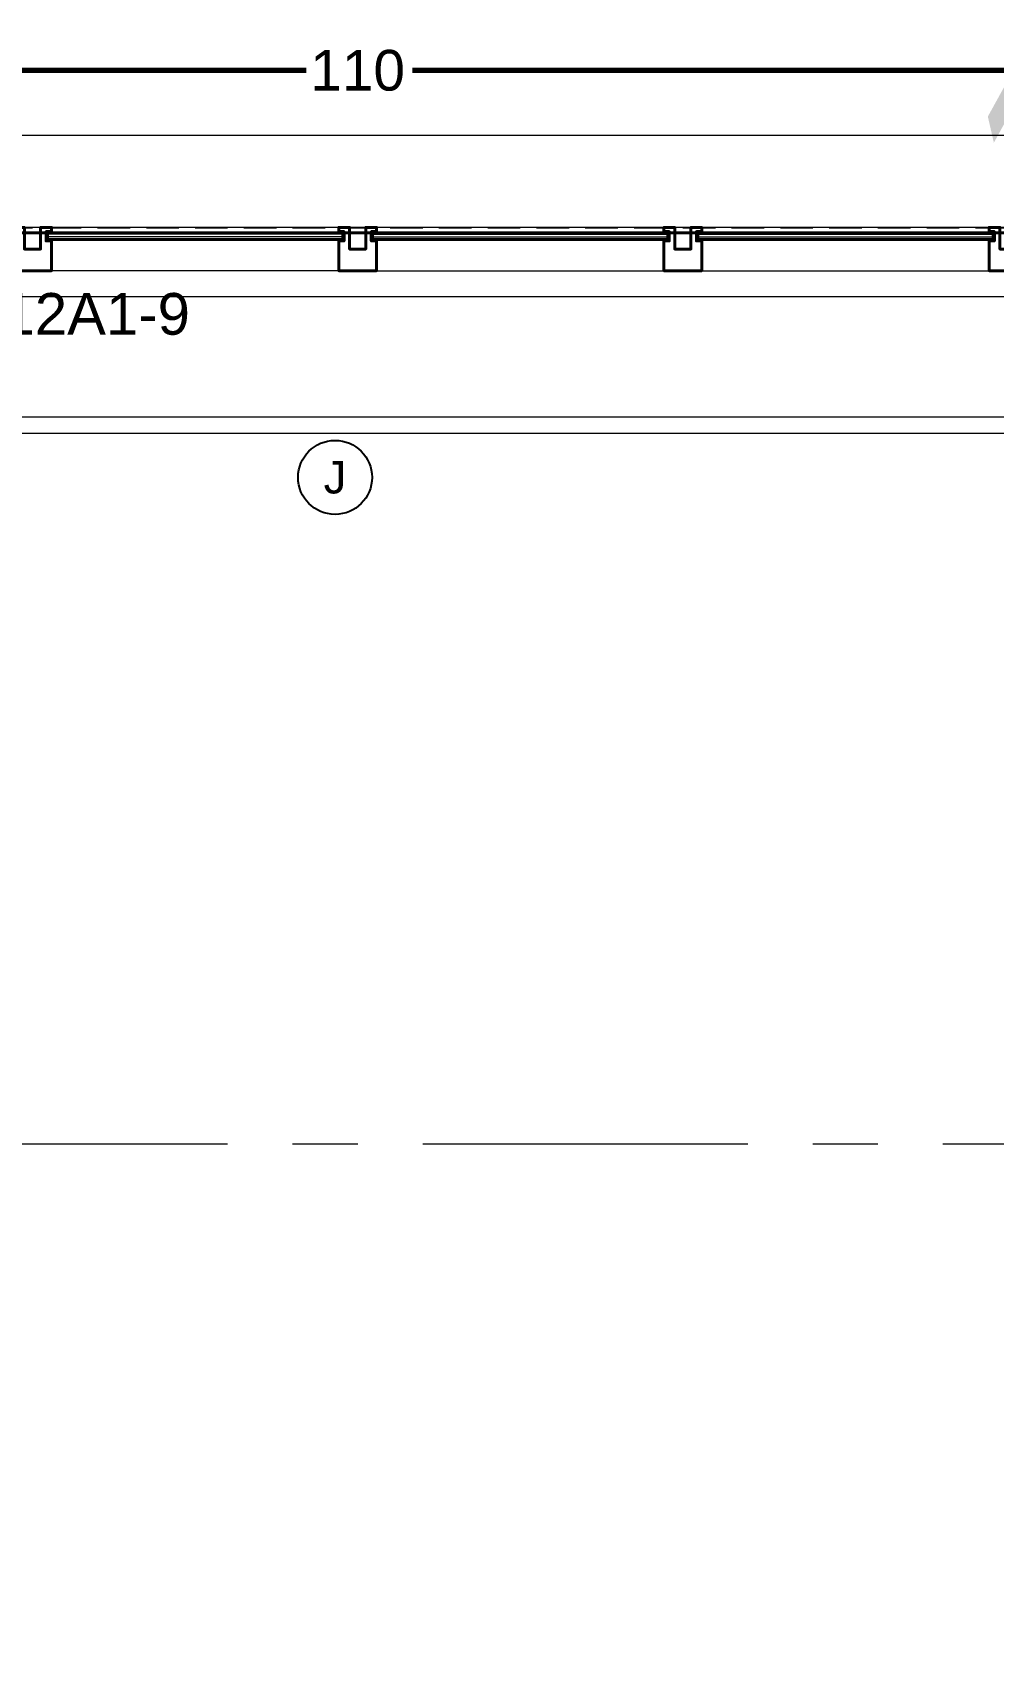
# Model space of a CAD drawing. Header units: inches. Extents: x -26575 to 27, y -11337 to 2257.
# Drawn here: x -23821 to -23643.7, y 1279 to 1579 of the extents above; entities that cross this region are included whole.
import ezdxf
from ezdxf.enums import TextEntityAlignment as Align

# ---------------------------------------------------------------- set-up
doc = ezdxf.new("R2010")
doc.units = ezdxf.units.IN
doc.header["$LTSCALE"] = 48
doc.header["$MEASUREMENT"] = 0
for name, pattern in [('A106$0$CENTER', [2, 1.25, -0.25, 0.25, -0.25]), ('A112$0$CENTER', [2, 1.25, -0.25, 0.25, -0.25]), ('NB - 12th floor_plan$0$HIDDEN2', [0.1875, 0.125, -0.0625])]:
    doc.linetypes.add(name, pattern=pattern)
for name, color, linetype in [('A106$0$A-ANNO-TEXT', 8, 'Continuous'), ('A106$0$A-FLOR-AWNG', 8, 'Continuous'), ('A106$0$A-FLOR-SLAB', 8, 'Continuous'), ('A106$0$A-GLAZ', 8, 'Continuous'), ('A106$0$A-GRID-GRDP0-15', 8, 'Continuous'), ('A106$0$C-PROP', 8, 'Continuous'), ('A112$0$A-FLOR-AWNG', 8, 'Continuous'), ('A112$0$A-FLOR-SLAB', 8, 'Continuous'), ('A112$0$A-GLAZ', 8, 'Continuous'), ('A112$0$A-GRID-GRDP0-15', 8, 'Continuous'), ('A112$0$C-PROP', 8, 'Continuous'), ('A612$0$A-CLNG-SFFT', 8, 'Continuous'), ('E-FIRE', 234, 'Continuous'), ('E-Powr-Devc @ 96', 233, 'Continuous'), ('E-TEXT', 6, 'Continuous'), ('NB - 12th floor_plan$0$STFIN1', 1, 'NB - 12th floor_plan$0$HIDDEN2'), ('XREF', 7, 'Continuous')]:
    doc.layers.add(name, color=color, linetype=linetype)
doc.layers.add('E-Fire-Covr', color=240, linetype='Continuous', lineweight=70, plot=False)
doc.styles.add('M08', font='arial.ttf', dxfattribs={"height": 7.68})
doc.styles.add('MAMEP ANNO', font='arial.ttf', dxfattribs={"height": 0.078125})

# ---------------------------------------------------------------- blocks, each defined once
blk = doc.blocks.new('A106$0$CW10')
at = {"layer": 'A106$0$A-GLAZ', "linetype": 'Continuous', "lineweight": 40}
for p, q in [((-117.25, 5.75), (-117.25, 7)), ((-117.25, 7), (-62.75, 7)), ((-62.75, 5.75), (-62.75, 7)), ((-2.75, 7), (-57.25, 7)), ((-57.25, 5.75), (-57.25, 7)), ((-2.75, 5.75), (-2.75, 7)), ((-117.25, 5.75), (-62.75, 5.75)), ((-2.75, 5.75), (-57.25, 5.75))]:
    blk.add_line(p, q, dxfattribs=at)
at = {"layer": 'A106$0$A-GLAZ', "linetype": 'Continuous', "lineweight": 0}
for p, q in [((-117.25, 6.75), (-62.75, 6.75)), ((-117.25, 6.25), (-62.75, 6.25)), ((-2.75, 6.75), (-57.25, 6.75)), ((-2.75, 6.25), (-57.25, 6.25)), ((-3.5, 0), (-56.5, 0)), ((-116.5, 0), (-63.5, 0))]:
    blk.add_line(p, q, dxfattribs=at)
at = {"layer": 'A106$0$A-GLAZ', "linetype": 'Continuous', "lineweight": 40, "flags": 128}
for points in [[(-120, 4), (-118.5, 4), (-118.5, 8), (-116.5, 8), (-116.5, 7.25), (-117.5, 7.25), (-117.5, 5.5), (-116.5, 5.5), (-116.5, 0), (-120, 0)], [(-60, 4), (-61.5, 4), (-61.5, 8), (-63.5, 8), (-63.5, 7.25), (-62.5, 7.25), (-62.5, 5.5), (-63.5, 5.5), (-63.5, 0), (-60, 0)], [(-60, 4), (-58.5, 4), (-58.5, 8), (-56.5, 8), (-56.5, 7.25), (-57.5, 7.25), (-57.5, 5.5), (-56.5, 5.5), (-56.5, 0), (-60, 0)], [(0, 4), (-1.5, 4), (-1.5, 8), (-3.5, 8), (-3.5, 7.25), (-2.5, 7.25), (-2.5, 5.5), (-3.5, 5.5), (-3.5, 0), (0, 0)]]:
    blk.add_lwpolyline(points, dxfattribs=at)
blk = doc.blocks.new('*U557')
at = {"layer": 'A106$0$A-GLAZ', "linetype": 'Continuous', "lineweight": 40}
for p, q in [((-27.25, 1.75), (-27.25, 3)), ((-27.25, 3), (27.25, 3)), ((-27.25, 1.75), (27.25, 1.75)), ((27.25, 1.75), (27.25, 3))]:
    blk.add_line(p, q, dxfattribs=at)
at = {"layer": 'A106$0$A-GLAZ', "linetype": 'Continuous', "lineweight": 0}
for p, q in [((-27.25, 2.75), (27.25, 2.75)), ((-27.25, 2.25), (27.25, 2.25)), ((-26.5, -4), (26.5, -4))]:
    blk.add_line(p, q, dxfattribs=at)
at = {"layer": 'A106$0$A-GLAZ', "linetype": 'Continuous', "lineweight": 40, "flags": 128}
for points in [[(-30, 0), (-28.5, 0), (-28.5, 4), (-26.5, 4), (-26.5, 3.25), (-27.5, 3.25), (-27.5, 1.5), (-26.5, 1.5), (-26.5, -4), (-30, -4)], [(30, 0), (28.5, 0), (28.5, 4), (26.5, 4), (26.5, 3.25), (27.5, 3.25), (27.5, 1.5), (26.5, 1.5), (26.5, -4), (30, -4)]]:
    blk.add_lwpolyline(points, dxfattribs=at)
blk = doc.blocks.new('*U558')
at = {"layer": 'A106$0$A-GLAZ', "linetype": 'Continuous', "lineweight": 40}
for p, q in [((27.25, 3), (-27.25, 3)), ((-27.25, 1.75), (-27.25, 3)), ((27.25, 1.75), (-27.25, 1.75)), ((27.25, 1.75), (27.25, 3))]:
    blk.add_line(p, q, dxfattribs=at)
at = {"layer": 'A106$0$A-GLAZ', "linetype": 'Continuous', "lineweight": 0}
for p, q in [((27.25, 2.75), (-27.25, 2.75)), ((27.25, 2.25), (-27.25, 2.25)), ((26.5, -4), (-26.5, -4))]:
    blk.add_line(p, q, dxfattribs=at)
at = {"layer": 'A106$0$A-GLAZ', "linetype": 'Continuous', "lineweight": 40, "flags": 128}
for points in [[(-30, 0), (-28.5, 0), (-28.5, 4), (-26.5, 4), (-26.5, 3.25), (-27.5, 3.25), (-27.5, 1.5), (-26.5, 1.5), (-26.5, -4), (-30, -4)], [(30, 0), (28.5, 0), (28.5, 4), (26.5, 4), (26.5, 3.25), (27.5, 3.25), (27.5, 1.5), (26.5, 1.5), (26.5, -4), (30, -4)]]:
    blk.add_lwpolyline(points, dxfattribs=at)
blk = doc.blocks.new('A106')
at = {"layer": 'A106$0$A-ANNO-TEXT', "lineweight": 0, "extrusion": (0, 0, -1)}
blk.add_solid([(23643.63, 1558.73, -0.21), (23633.3, 1577.45, -0.21), (23644.74, 1563.55, -0.21), (23636.19, 1579.04, -0.21)], dxfattribs=at)
at = {"layer": 'A106$0$A-FLOR-AWNG', "lineweight": 0}
for q in [(-21043.12, 1560.09), (-23668.5, 1560.09)]:
    blk.add_line((-24033.74, 1560.09), q, dxfattribs=at)
at = {"layer": 'A106$0$A-FLOR-SLAB', "lineweight": 0, "flags": 128}
blk.add_lwpolyline([(-23869.27, 1530.35), (-21072.77, 1530.34), (-21072.77, -6.15), (-22489.27, -6.15), (-22489.27, 53.84), (-22872.77, 53.84), (-22872.77, -6.15), (-24409.27, -6.15)], dxfattribs=at)
at = {"layer": 'A106$0$A-GLAZ', "lineweight": 0}
for p in [(-21060.02, 1543.09), (-23668.5, 1543.1)]:
    blk.add_line(p, (-23882.03, 1543.1), dxfattribs=at)
at = {"layer": 'A106$0$A-GLAZ', "lineweight": 40, "flags": 128}
blk.add_lwpolyline([(-23821.02, 1539.1), (-23822.52, 1539.1), (-23822.52, 1543.1), (-23824.52, 1543.1), (-23824.52, 1542.35), (-23823.52, 1542.35), (-23823.52, 1540.6), (-23824.52, 1540.6), (-23824.52, 1535.1), (-23821.02, 1535.1)], dxfattribs=at)
at = {"layer": 'A106$0$A-GRID-GRDP0-15', "linetype": 'A106$0$CENTER', "lineweight": 0}
blk.add_line((-23941.02, 1374.09), (-20364.93, 1374.09), dxfattribs=at)
at = {"layer": 'A106$0$C-PROP', "lineweight": 40, "flags": 128}
for points in [[(-25004.54, -676.9), (-24022.02, 1542.09), (-21061.02, 1542.09), (-21061.02, -676.9)], [(-24808.14, -233.33), (-24022.02, 1542.09), (-21061.02, 1542.09), (-21061.02, -229.32)]]:
    blk.add_lwpolyline(points, dxfattribs=at)
at = {"layer": 'A106$0$A-GLAZ', "lineweight": 40}
for name, p in [('*U558', (-23791.02, 1539.1)), ('*U557', (-23731.02, 1539.1)), ('A106$0$CW10', (-23581.02, 1535.1))]:
    blk.add_blockref(name, p, dxfattribs=at)
blk = doc.blocks.new('A112')
at = {"layer": 'A112$0$A-FLOR-AWNG', "lineweight": 0}
for q in [(-21043.12, 1560.09), (-23668.5, 1560.09)]:
    blk.add_line((-24033.74, 1560.09), q, dxfattribs=at)
at = {"layer": 'A112$0$A-FLOR-SLAB', "lineweight": 0, "flags": 128}
blk.add_lwpolyline([(-23869.27, 1530.35), (-21072.77, 1530.34), (-21072.77, -6.15), (-22489.27, -6.15), (-22489.27, 53.84), (-22872.77, 53.84), (-22872.77, -6.15), (-24409.27, -6.15)], dxfattribs=at)
at = {"layer": 'A112$0$A-GLAZ', "lineweight": 0}
for p, q in [((-21060.02, 1543.09), (-23882.03, 1543.1)), ((-23668.5, 1543.1), (-23882.03, 1543.1)), ((-23763.77, 1541.85), (-23818.27, 1541.85)), ((-23763.77, 1541.35), (-23818.27, 1541.35)), ((-23758.27, 1541.85), (-23703.77, 1541.85)), ((-23758.27, 1541.35), (-23703.77, 1541.35)), ((-23698.27, 1541.85), (-23643.77, 1541.85)), ((-23698.27, 1541.35), (-23643.77, 1541.35)), ((-23764.52, 1535.1), (-23817.52, 1535.1)), ((-23757.52, 1535.1), (-23704.52, 1535.1)), ((-23697.52, 1535.1), (-23644.52, 1535.1))]:
    blk.add_line(p, q, dxfattribs=at)
at = {"layer": 'A112$0$A-GLAZ', "lineweight": 40}
for p, q in [((-23763.77, 1542.1), (-23818.27, 1542.1)), ((-23818.27, 1540.85), (-23818.27, 1542.1)), ((-23763.77, 1540.85), (-23818.27, 1540.85)), ((-23763.77, 1540.85), (-23763.77, 1542.1)), ((-23758.27, 1540.85), (-23758.27, 1542.1)), ((-23758.27, 1542.1), (-23703.77, 1542.1)), ((-23758.27, 1540.85), (-23703.77, 1540.85)), ((-23703.77, 1540.85), (-23703.77, 1542.1)), ((-23698.27, 1540.85), (-23698.27, 1542.1)), ((-23698.27, 1542.1), (-23643.77, 1542.1)), ((-23698.27, 1540.85), (-23643.77, 1540.85)), ((-23643.77, 1540.85), (-23643.77, 1542.1))]:
    blk.add_line(p, q, dxfattribs=at)
at = {"layer": 'A112$0$A-GLAZ', "lineweight": 40, "flags": 128}
for points in [[(-23821.02, 1539.1), (-23822.52, 1539.1), (-23822.52, 1543.1), (-23824.52, 1543.1), (-23824.52, 1542.35), (-23823.52, 1542.35), (-23823.52, 1540.6), (-23824.52, 1540.6), (-23824.52, 1535.1), (-23821.02, 1535.1)], [(-23821.02, 1539.1), (-23819.52, 1539.1), (-23819.52, 1543.1), (-23817.52, 1543.1), (-23817.52, 1542.35), (-23818.52, 1542.35), (-23818.52, 1540.6), (-23817.52, 1540.6), (-23817.52, 1535.1), (-23821.02, 1535.1)], [(-23761.02, 1539.1), (-23762.52, 1539.1), (-23762.52, 1543.1), (-23764.52, 1543.1), (-23764.52, 1542.35), (-23763.52, 1542.35), (-23763.52, 1540.6), (-23764.52, 1540.6), (-23764.52, 1535.1), (-23761.02, 1535.1)], [(-23761.02, 1539.1), (-23759.52, 1539.1), (-23759.52, 1543.1), (-23757.52, 1543.1), (-23757.52, 1542.35), (-23758.52, 1542.35), (-23758.52, 1540.6), (-23757.52, 1540.6), (-23757.52, 1535.1), (-23761.02, 1535.1)], [(-23701.02, 1539.1), (-23702.52, 1539.1), (-23702.52, 1543.1), (-23704.52, 1543.1), (-23704.52, 1542.35), (-23703.52, 1542.35), (-23703.52, 1540.6), (-23704.52, 1540.6), (-23704.52, 1535.1), (-23701.02, 1535.1)], [(-23701.02, 1539.1), (-23699.52, 1539.1), (-23699.52, 1543.1), (-23697.52, 1543.1), (-23697.52, 1542.35), (-23698.52, 1542.35), (-23698.52, 1540.6), (-23697.52, 1540.6), (-23697.52, 1535.1), (-23701.02, 1535.1)], [(-23641.02, 1539.1), (-23642.52, 1539.1), (-23642.52, 1543.1), (-23644.52, 1543.1), (-23644.52, 1542.35), (-23643.52, 1542.35), (-23643.52, 1540.6), (-23644.52, 1540.6), (-23644.52, 1535.1), (-23641.02, 1535.1)]]:
    blk.add_lwpolyline(points, dxfattribs=at)
at = {"layer": 'A112$0$A-GRID-GRDP0-15', "linetype": 'A112$0$CENTER', "lineweight": 0}
blk.add_line((-23941.02, 1374.09), (-20364.93, 1374.09), dxfattribs=at)
at = {"layer": 'A112$0$C-PROP', "lineweight": 40, "flags": 128}
blk.add_lwpolyline([(-25004.54, -676.9), (-24022.02, 1542.09), (-21061.02, 1542.09), (-21061.02, -676.9)], dxfattribs=at)
blk = doc.blocks.new('A612')
at = {"layer": 'A612$0$A-CLNG-SFFT', "lineweight": 0}
for p, q in [((-21095.02, 1508.09, 0), (-23847.02, 1508.09, 0)), ((-21098.02, 1505.09, 0), (-23844.02, 1505.09, 0))]:
    blk.add_line(p, q, dxfattribs=at)
blk = doc.blocks.new('NB - 12th floor_plan')
at = {"layer": 'NB - 12th floor_plan$0$STFIN1', "elevation": 0}
blk.add_lwpolyline([(-24599.08, 241.31), (-24088.95, 1393.42), (-23923.44, 1320.14), (-23881.02, 1362.09), (-23881.02, 1543.1), (-21060.02, 1543.1), (-21060.02, -18.9), (-22502.02, -18.9)], dxfattribs=at)
blk = doc.blocks.new('*U164')
at = {"layer": 'E-Fire-Covr'}
blk.add_lwpolyline([(10.15, 322), (318, 322), (318, -314), (-318, -314), (-318, 322), (-9.51, 322)], dxfattribs=at)
at = {"layer": 'E-Fire-Covr', "style": 'MAMEP ANNO'}
blk.add_text('110', height=7.5, dxfattribs=at).set_placement((0, 322), align=Align.MIDDLE_CENTER)
blk = doc.blocks.new('Symbol-Thermostat-Anno')
at = {"color": 0, "linetype": 'ByBlock'}
blk.add_circle((0, 0), 0.0711, dxfattribs=at)
at = {"color": 0, "linetype": 'ByBlock', "style": 'MAMEP ANNO'}
blk.add_attdef('T', text='', height=0.0625, dxfattribs=at).set_placement((0, 0), align=Align.MIDDLE)

msp = doc.modelspace()

# ---------------------------------------------------------------- block references
at = {"layer": 'E-FIRE'}
msp.add_blockref('*U164', (-23761.03, 1250.09), dxfattribs=at)
at = {"layer": 'E-Powr-Devc @ 96', "xscale": 96, "yscale": 96, "zscale": 96}
msp.add_blockref('Symbol-Thermostat-Anno', (-23765.2, 1497), dxfattribs=at).add_auto_attribs({'T': 'J'})
at = {"layer": 'XREF'}
for name in ['A106', 'A112', 'NB - 12th floor_plan', 'A612']:
    msp.add_blockref(name, (0, 0), dxfattribs=at)

# ---------------------------------------------------------------- texts
at = {"layer": 'E-TEXT', "insert": (-23832.53, 1531), "char_height": 7.68, "attachment_point": 1, "style": 'M08'}
msp.add_mtext_dynamic_manual_height_columns('L12A1-9', width=61.7437, gutter_width=1, heights=[0], dxfattribs=at)

doc.saveas('drawing.dxf')
